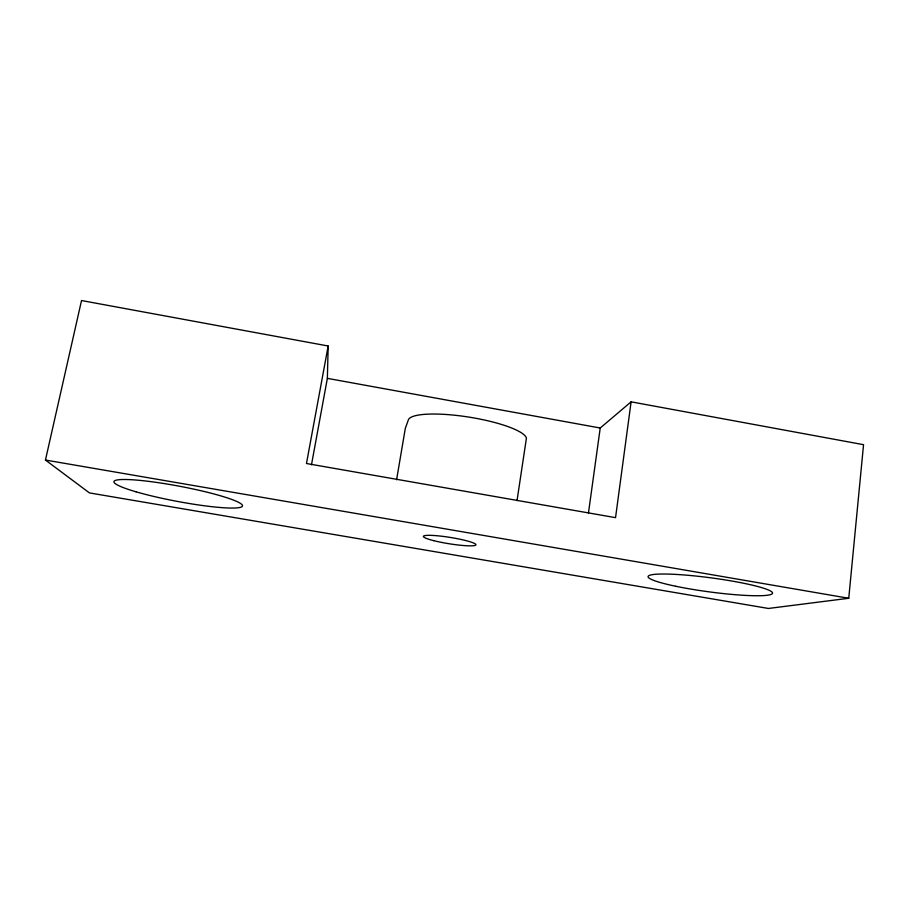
<?xml version="1.0" encoding="UTF-8"?>
<svg xmlns="http://www.w3.org/2000/svg" width="909" height="909" viewBox="0 0 909 909"><rect width="100%" height="100%" fill="white"/><g stroke="black" fill="none" stroke-linecap="round" stroke-linejoin="round"><path stroke-width="1.36" d="M311.48 464.794L327.365 378.36L328.172 345.999L81.526 300.538L45.45 460.045L89.423 492.905L768.423 608.462L848.745 598.27L863.55 444.683L631.107 401.835L600.224 428.014L588.453 513.051M631.107 401.835L615.541 517.653L306.469 463.51L328.172 345.999M517.028 500.632L526.425 438.115A59.892 12.851 9.1 0 0 468.726 417.072A59.892 12.851 9.1 0 0 408.482 419.549L405.312 428.4L396.597 479.725M45.45 460.045L848.745 598.27M327.365 378.36L600.224 428.014M433.593 540.628A26.634 3.216 9.1 0 0 475.714 545.116A26.634 3.216 9.1 0 0 439.592 535.992A26.634 3.216 9.1 0 0 433.593 540.628M135.998 491.792A65.448 7.658 10.7 0 0 241.43 506.983A65.448 7.658 10.7 0 0 157.473 482.543A65.448 7.658 10.7 0 0 135.998 491.792M675.864 586.282A62.766 7.067 7.6 0 0 772.389 593.566A62.766 7.067 7.6 0 0 682.636 574.852A62.766 7.067 7.6 0 0 675.864 586.282"/></g></svg>
